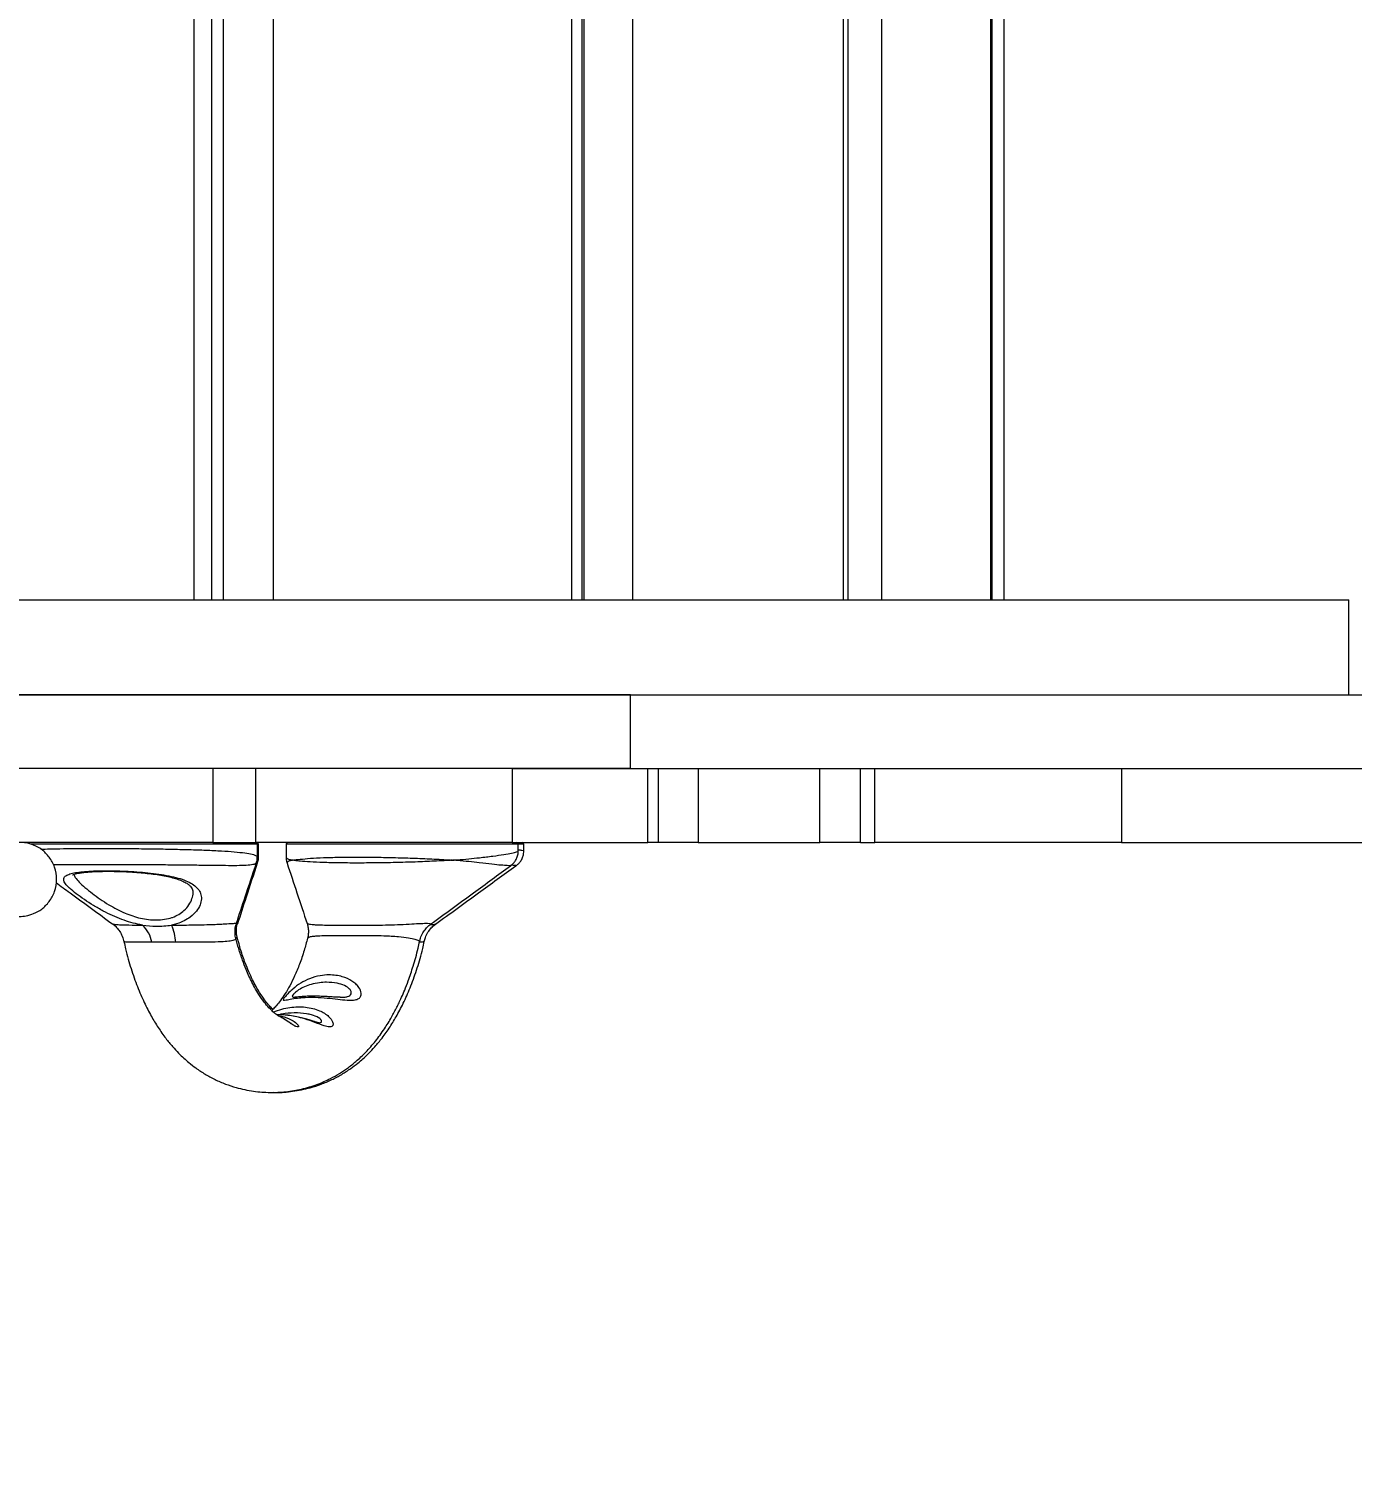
# Model space of a CAD drawing. Header units: millimetres. Extents: x -6304 to 6571, y -6082 to 4447.
# Drawn here: x 1156.1 to 1532.2, y -973.3 to -565.7 of the extents above; entities that cross this region are included whole.
import ezdxf

# ---------------------------------------------------------------- set-up
doc = ezdxf.new("R2010")
doc.units = ezdxf.units.MM
doc.layers.add('DIKOM_ОБЪЕКТ', color=7, linetype='Continuous')
doc.layers.add('DIKOM_РАЗМЕР_ОБЪЕКТА', color=7, linetype='Continuous')
doc.styles.add('style1', font='arial.ttf', dxfattribs={"width": 0.8})
doc.dimstyles.new('1-50', dxfattribs={"dimtxt": 300, "dimasz": 200, "dimexe": 100, "dimexo": 0, "dimgap": 100, "dimtad": 1, "dimtxsty": 'style1', "dimcen": 200, "dimclrd": 7, "dimclre": 7, "dimclrt": 7, "dimadec": 1, "dimazin": 2, "dimtfac": 1, "dimtmove": 0, "dimatfit": 2, "dimfxl": 0, "dimlwd": 25, "dimlwe": 18, "dimarcsym": 0})

# ---------------------------------------------------------------- blocks, each defined once
blk = doc.blocks.new('*D13')
at = {"layer": 'Defpoints', "color": 0, "transparency": 16777216}
for p in [(-3548.9, 424.04), (5070.79, -640.9), (5070.79, -4541.09)]:
    blk.add_point(p, dxfattribs=at)
at = {"layer": 'DIKOM_РАЗМЕР_ОБЪЕКТА', "color": 7, "lineweight": 18, "transparency": 16777216}
for p, q in [((-3548.9, 424.04), (-3548.9, -4641.09)), ((5070.79, -640.9), (5070.79, -4641.09))]:
    blk.add_line(p, q, dxfattribs=at)
at = {"layer": 'DIKOM_РАЗМЕР_ОБЪЕКТА', "color": 7, "lineweight": 25, "transparency": 16777216}
blk.add_line((-3148.9, -4541.09), (4670.79, -4541.09), dxfattribs=at)
at = {"layer": 'DIKOM_РАЗМЕР_ОБЪЕКТА', "color": 7, "transparency": 16777216}
for points in [[(-3148.9, -4474.42), (-3148.9, -4607.76), (-3548.9, -4541.09)], [(4670.79, -4474.42), (4670.79, -4607.76), (5070.79, -4541.09)]]:
    blk.add_solid(points, dxfattribs=at)
at = {"layer": 'DIKOM_РАЗМЕР_ОБЪЕКТА', "color": 7, "transparency": 16777216, "insert": (1449.19, -4307.92), "char_height": 300, "attachment_point": 5, "style": 'style1'}
blk.add_mtext('8650', dxfattribs=at)

msp = doc.modelspace()

# ---------------------------------------------------------------- linework, layer by layer
at = {"layer": 'DIKOM_ОБЪЕКТ', "color": 7, "linetype": 'Continuous', "lineweight": 15}
for p, q in [((1203.073, -727.962), (1203.073, 1718.038)), ((1208.073, -727.962), (1208.073, 1718.038)), ((1211.391, -727.962), (1211.391, 1718.038)), ((1225.533, 1718.038), (1225.533, -727.962)), ((1310.386, -727.962), (1310.386, 1718.038)), ((1313.315, -727.962), (1313.315, 1718.038)), ((1313.959, -727.962), (1313.959, 1718.038)), ((1327.619, 1718.038), (1327.619, -727.962)), ((1387.62, -727.962), (1387.62, 1718.038)), ((1388.959, -727.962), (1388.959, 1718.038)), ((1398.453, 1718.038), (1398.453, -727.962)), ((1429.511, -727.962), (1429.511, 1718.038)), ((1429.852, -727.962), (1429.852, 1718.038)), ((1433.207, 1718.038), (1433.207, -727.962)), ((206.813, -727.962), (1531.221, -727.962)), ((1531.221, -754.962), (1531.221, -727.962)), ((1531.221, -727.962), (1531.263, -727.962)), ((1531.263, -754.962), (1531.263, -727.962)), ((410.93, -754.962), (1327.104, -754.962)), ((1327.104, -754.962), (879.17, -754.962)), ((1327.104, -775.962), (1327.104, -754.962)), ((1327.104, -754.962), (2068.478, -754.962)), ((1327.104, -775.962), (879.17, -775.962)), ((1208.35, -775.962), (1208.35, -796.962)), ((1220.599, -796.962), (1220.599, -775.962)), ((1293.47, -775.962), (1293.47, -796.962)), ((1293.47, -775.962), (1327.104, -775.962)), ((1327.104, -775.962), (2068.478, -775.962)), ((1332.009, -796.962), (1332.009, -775.962)), ((1335.047, -796.962), (1335.047, -775.962)), ((1346.367, -775.962), (1346.367, -796.962)), ((1380.94, -796.962), (1380.94, -775.962)), ((1392.449, -796.962), (1392.449, -775.962)), ((1396.502, -796.962), (1396.502, -775.962)), ((1466.666, -775.962), (1466.666, -796.962)), ((1466.666, -775.962), (2068.478, -775.962)), ((1208.35, -796.962), (1083.531, -796.962)), ((1221.046, -797.462), (1156.556, -797.462)), ((1208.35, -796.962), (1220.599, -796.962)), ((1293.47, -796.962), (1220.599, -796.962)), ((1221.046, -801.106), (1221.046, -797.462)), ((1221.343, -797.462), (1221.046, -797.462)), ((1221.343, -801.125), (1221.343, -797.462)), ((1229.198, -797.462), (1229.198, -801.103)), ((1295.198, -797.462), (1229.198, -797.462)), ((1293.47, -796.962), (1332.009, -796.962)), ((1295.198, -799.365), (1295.198, -797.462)), ((1296.766, -797.462), (1295.198, -797.462)), ((1296.766, -799.357), (1296.766, -797.462)), ((1335.047, -796.962), (1332.009, -796.962)), ((1346.367, -796.962), (1335.047, -796.962)), ((1346.367, -796.962), (1380.94, -796.962)), ((1392.449, -796.962), (1380.94, -796.962)), ((1392.449, -796.962), (1396.502, -796.962)), ((1466.666, -796.962), (1396.502, -796.962)), ((1466.666, -796.962), (2068.478, -796.962)), ((1276.43, -801.962), (1276.589, -801.962)), ((1215.411, -819.986), (1215.431, -819.974)), ((1235.309, -819.971), (1235.321, -819.982)), ((1271.666, -820.098), (1271.694, -820.088)), ((1214.832, -824.151), (1214.878, -824.188)), ((1215.376, -824.113), (1215.01, -823.928)), ((1268.403, -825.073), (1268.394, -825.086))]:
    msp.add_line(p, q, dxfattribs=at)
for centre, radius, start, end in [((1220.546, -797.462), 0.5, 0, 90), ((1220.843, -797.462), 0.5, 0, 90), ((1229.698, -797.462), 0.5, 90, 180), ((1294.698, -797.462), 0.5, 0, 90), ((1296.266, -797.462), 0.5, 0, 90), ((1182.227, -826.936), 8.987, 10.57433, 46.40205), ((1182.999, -826.449), 14.919, 4.46052, 23.79841)]:
    msp.add_arc(centre, radius, start, end, dxfattribs=at)
for points, knots in [([(1153.391, -817.961), (1154.031, -817.926), (1155.423, -817.851), (1157.611, -817.181), (1159.915, -815.88), (1162.048, -813.756), (1163.602, -810.84), (1164.177, -807.414), (1163.602, -803.988), (1162.049, -801.073), (1159.914, -798.943), (1157.606, -797.657), (1155.757, -797.051), (1154.715, -796.981), (1154.425, -796.962)], [0, 0, 0, 0, 0.0598184, 0.130155, 0.2119509, 0.3052563, 0.4080044, 0.5162047, 0.6244014, 0.7271492, 0.8204573, 0.9023972, 0.9728376, 1, 1, 1, 1]), ([(1159.497, -798.838), (1160.312, -798.808), (1162.109, -798.743), (1165.774, -798.68), (1170.214, -798.638), (1174.959, -798.625), (1180.025, -798.635), (1185.304, -798.669), (1190.863, -798.732), (1196.393, -798.825), (1201.638, -798.949), (1206.545, -799.113), (1210.891, -799.319), (1214.624, -799.58), (1217.579, -799.899), (1219.684, -800.286), (1220.886, -800.7), (1220.945, -800.982), (1220.97, -801.105)], [0, 0, 0, 0, 0.0541342, 0.1193769, 0.1827815, 0.2480275, 0.3043855, 0.3678079, 0.4330693, 0.4965089, 0.5617892, 0.6252875, 0.6906323, 0.7543776, 0.8199893, 0.8838432, 0.949561, 1, 1, 1, 1]), ([(1220.715, -802.77), (1220.64, -802.889), (1220.546, -803.035), (1219.803, -803.259), (1218.591, -803.434), (1216.112, -803.533), (1212.945, -803.539), (1209.237, -803.499), (1205.029, -803.446), (1200.461, -803.388), (1195.601, -803.337), (1190.59, -803.295), (1185.535, -803.265), (1180.773, -803.247), (1176.204, -803.242), (1171.914, -803.249), (1167.892, -803.269), (1164.896, -803.296), (1163.509, -803.318), (1163.054, -803.325)], [0, 0, 0, 0, 0.0562648, 0.0692854, 0.1379624, 0.2066851, 0.2728804, 0.3390698, 0.4036997, 0.4683165, 0.5321742, 0.5960263, 0.6594953, 0.7229602, 0.7784647, 0.8418355, 0.9052104, 0.9688367, 1, 1, 1, 1]), ([(1215.049, -820.017), (1215.891, -817.477), (1217.81, -811.683), (1219.706, -805.986), (1220.771, -802.788)], [0, 0, 0, 0, 0.4385091, 1, 1, 1, 1]), ([(1215.498, -819.992), (1216.316, -817.46), (1218.189, -811.668), (1220.039, -805.975), (1221.08, -802.77)], [0, 0, 0, 0, 0.4371784, 1, 1, 1, 1]), ([(1220.751, -802.781), (1220.857, -802.458), (1221.036, -801.917), (1221.011, -801.339), (1221.001, -801.106)], [0, 0, 0, 0, 0.5949451, 1, 1, 1, 1]), ([(1221.031, -802.75), (1221.054, -802.735), (1221.218, -802.631), (1221.018, -802.507), (1220.846, -802.401)], [0, 0, 0, 0, 0.1412606, 1, 1, 1, 1]), ([(1220.999, -801.487), (1221.139, -801.415), (1221.365, -801.298), (1221.279, -801.173), (1221.246, -801.125)], [0, 0, 0, 0, 0.61696799, 1, 1, 1, 1]), ([(1221.067, -802.77), (1221.083, -802.734), (1221.258, -802.336), (1221.361, -801.754), (1221.32, -801.236), (1221.311, -801.124)], [0, 0, 0, 0, 0.0733074, 0.7977715, 1, 1, 1, 1]), ([(1229.243, -801.104), (1229.233, -801.348), (1229.21, -801.929), (1229.393, -802.474), (1229.499, -802.789)], [0, 0, 0, 0, 0.4207581, 1, 1, 1, 1]), ([(1229.261, -801.103), (1229.278, -801.225), (1229.295, -801.352), (1229.688, -801.588), (1230.051, -801.73), (1230.623, -801.871), (1230.834, -801.924), (1230.975, -801.946), (1231.02, -801.961), (1231.033, -801.961), (1231.038, -801.961)], [0, 0, 0, 0, 0.3889997, 0.4047838, 0.8008587, 0.8773255, 0.9628167, 0.988942, 0.9958348, 1, 1, 1, 1]), ([(1229.477, -802.799), (1230.423, -805.637), (1232.378, -811.501), (1234.235, -817.111), (1235.193, -820.006)], [0, 0, 0, 0, 0.4839499, 1, 1, 1, 1]), ([(1231.038, -801.961), (1231.033, -801.963), (1230.99, -801.979), (1230.912, -801.986), (1230.774, -802.022), (1230.598, -802.063), (1230.315, -802.143), (1229.91, -802.283), (1229.684, -802.409), (1229.478, -802.586), (1229.53, -802.677), (1229.581, -802.767)], [0, 0, 0, 0, 0.0047903, 0.0384283, 0.0730189, 0.1364189, 0.2160228, 0.3837371, 0.663619, 0.6695726, 1, 1, 1, 1]), ([(1231.038, -801.961), (1231.044, -801.959), (1231.629, -801.769), (1233.096, -801.786), (1236.037, -801.368), (1239.736, -801.244), (1244.239, -801.118), (1249.319, -801.082), (1254.805, -801.122), (1260.324, -801.228), (1265.895, -801.4), (1270.494, -801.595), (1273.588, -801.775), (1275.099, -801.867), (1275.814, -801.914), (1276.169, -801.936), (1276.342, -801.948), (1276.411, -801.949), (1276.43, -801.95)], [0, 0, 0, 0, 0.000934, 0.096981, 0.1930509, 0.2919818, 0.390909, 0.5008056, 0.6008765, 0.7009466, 0.8010427, 0.9011396, 0.953477, 0.9777037, 0.9895828, 0.9958857, 0.9988803, 1, 1, 1, 1]), ([(1276.43, -801.962), (1276.411, -801.964), (1276.342, -801.971), (1276.167, -801.982), (1275.81, -802.006), (1275.092, -802.052), (1273.576, -802.143), (1270.502, -802.303), (1265.902, -802.503), (1260.336, -802.658), (1254.754, -802.752), (1249.227, -802.791), (1244.131, -802.754), (1239.636, -802.655), (1235.999, -802.502), (1233.565, -802.29), (1232.015, -802.141), (1231.345, -801.975), (1231.044, -801.962), (1231.038, -801.961)], [0, 0, 0, 0, 0.0011282, 0.0041364, 0.0104464, 0.0223419, 0.0465838, 0.0989016, 0.197528, 0.2989527, 0.3975314, 0.4991754, 0.6090898, 0.7065415, 0.806893, 0.9018057, 0.9503201, 0.9991217, 1, 1, 1, 1]), ([(1276.587, -801.962), (1276.602, -801.96), (1277.023, -801.91), (1278.58, -801.827), (1281.163, -801.577), (1284.62, -801.23), (1288.078, -800.798), (1291.164, -800.351), (1293.489, -799.954), (1294.796, -799.631), (1295.349, -799.44), (1295.191, -799.367), (1295.188, -799.365)], [0, 0, 0, 0, 0.0014026, 0.0380606, 0.1420156, 0.2474068, 0.3957387, 0.5483238, 0.6963784, 0.848709, 0.9967389, 1, 1, 1, 1]), ([(1292.958, -803.517), (1292.965, -803.523), (1292.985, -803.541), (1292.122, -803.524), (1290.422, -803.416), (1287.793, -803.148), (1284.624, -802.763), (1281.217, -802.366), (1278.622, -802.154), (1277.03, -801.983), (1276.604, -801.974), (1276.589, -801.973)], [0, 0, 0, 0, 0.0806831, 0.2361735, 0.3956724, 0.5572396, 0.7246065, 0.840019, 0.9577757, 0.998465, 1, 1, 1, 1]), ([(1292.987, -803.56), (1293.044, -803.523), (1293.31, -803.353), (1293.849, -802.855), (1294.486, -802.036), (1294.959, -801.006), (1295.199, -800.082), (1295.17, -799.526), (1295.161, -799.365)], [0, 0, 0, 0, 0.0552507, 0.255742, 0.4652421, 0.6842304, 0.9090214, 1, 1, 1, 1]), ([(1294.543, -803.566), (1294.557, -803.557), (1294.771, -803.425), (1295.264, -802.998), (1295.916, -802.237), (1296.437, -801.251), (1296.739, -800.26), (1296.734, -799.611), (1296.733, -799.357)], [0, 0, 0, 0, 0.0142412, 0.2117945, 0.4170409, 0.6331635, 0.8562471, 1, 1, 1, 1]), ([(1295.198, -799.011), (1295.549, -799.046), (1296.444, -799.134), (1296.886, -799.25), (1296.736, -799.348), (1296.722, -799.357)], [0, 0, 0, 0, 0.3692948, 0.9410984, 1, 1, 1, 1]), ([(1188.424, -820.428), (1188.166, -820.382), (1187.054, -820.181), (1185.066, -819.689), (1182.44, -818.82), (1179.804, -817.722), (1177.079, -816.369), (1174.387, -814.823), (1171.782, -813.137), (1169.466, -811.469), (1168.195, -810.417), (1167.177, -809.471), (1166.382, -808.614), (1165.894, -807.617), (1166.046, -806.825), (1166.763, -806.226), (1168.025, -805.762), (1169.745, -805.421), (1171.915, -805.178), (1174.43, -805.03), (1177.271, -804.964), (1180.308, -804.981), (1183.515, -805.08), (1186.746, -805.262), (1189.971, -805.538), (1193.044, -805.912), (1195.937, -806.402), (1198.521, -807.014), (1200.77, -807.773), (1202.594, -808.686), (1203.972, -809.777), (1204.633, -810.726), (1205.067, -811.79), (1205.234, -812.977), (1204.845, -814.696), (1203.809, -816.477), (1202.238, -818.029), (1200.298, -819.241), (1198.46, -820.002), (1197.143, -820.312), (1196.649, -820.429)], [0, 0, 0, 0, 0.0067498, 0.029117, 0.0519635, 0.077006, 0.1025351, 0.1324594, 0.1631179, 0.1957311, 0.2294936, 0.231278, 0.2625543, 0.2949932, 0.3236056, 0.3531175, 0.3807034, 0.4090913, 0.4363584, 0.4643931, 0.4915408, 0.5194468, 0.5465357, 0.5743762, 0.6014161, 0.6292046, 0.6562119, 0.6839735, 0.7110469, 0.7388824, 0.7664497, 0.7947834, 0.8023528, 0.8329566, 0.8644441, 0.8976065, 0.9317912, 0.9576117, 0.9840754, 1, 1, 1, 1]), ([(1168.528, -806.161), (1168.522, -806.165), (1168.504, -806.179), (1168.767, -806.032), (1169.326, -805.849), (1170.181, -805.651), (1171.348, -805.47), (1172.814, -805.319), (1174.536, -805.207), (1176.486, -805.141), (1178.613, -805.121), (1180.868, -805.148), (1183.214, -805.224), (1185.598, -805.35), (1187.978, -805.529), (1190.308, -805.764), (1192.538, -806.056), (1194.622, -806.41), (1196.521, -806.822), (1198.195, -807.293), (1199.615, -807.819), (1200.762, -808.383), (1201.608, -808.959), (1202.205, -809.543), (1202.564, -810.116), (1202.744, -810.601), (1202.729, -810.987), (1202.723, -811.129)], [0, 0, 0, 0, 0.0152442, 0.0475581, 0.079901, 0.1161154, 0.1551525, 0.1958462, 0.2380572, 0.2811691, 0.3244897, 0.3683915, 0.4121514, 0.4561065, 0.5000143, 0.5436973, 0.5874215, 0.6303807, 0.6731473, 0.715356, 0.7566384, 0.7980687, 0.8383471, 0.8790902, 0.9231541, 0.9717987, 1, 1, 1, 1]), ([(1168.871, -806.01), (1168.977, -806.297), (1169.211, -806.93), (1169.977, -807.753), (1170.396, -808.203)], [0, 0, 0, 0, 0.4526907, 1, 1, 1, 1]), ([(1270.296, -820.121), (1274.356, -817.158), (1281.977, -811.597), (1289.493, -806.109), (1293.004, -803.545)], [0, 0, 0, 0, 0.5328168, 1, 1, 1, 1]), ([(1271.683, -820.123), (1275.773, -817.159), (1283.445, -811.601), (1291.013, -806.115), (1294.545, -803.554)], [0, 0, 0, 0, 0.5331618, 1, 1, 1, 1]), ([(1294.512, -803.516), (1294.534, -803.51), (1294.592, -803.494), (1294.071, -803.456), (1293.283, -803.429), (1293.051, -803.421)], [0, 0, 0, 0, 0.2913051, 0.7906096, 1, 1, 1, 1]), ([(1163.826, -808.348), (1165.157, -809.318), (1170.592, -813.279), (1175.893, -817.158), (1179.896, -820.087)], [0, 0, 0, 0, 0.2449066, 1, 1, 1, 1]), ([(1170.396, -808.203), (1170.917, -808.703), (1171.957, -809.702), (1174.027, -811.36), (1176.317, -813.035), (1178.653, -814.556), (1181.032, -815.901), (1183.307, -816.983), (1185.597, -817.849), (1187.86, -818.487), (1190.146, -818.88), (1192.469, -819.017), (1194.724, -818.826), (1196.167, -818.472), (1197.513, -818.001), (1198.765, -817.411), (1200.391, -816.215), (1201.707, -814.678), (1202.495, -812.937), (1202.823, -811.725), (1202.741, -811.164), (1202.735, -811.126)], [0, 0, 0, 0, 0.0714883, 0.143025, 0.2081174, 0.2732046, 0.326549, 0.3798546, 0.4266546, 0.4734166, 0.5205797, 0.5677259, 0.6201367, 0.6725862, 0.6760687, 0.7303842, 0.7847627, 0.856419, 0.9281385, 0.9951492, 1, 1, 1, 1]), ([(1179.887, -820.071), (1179.883, -820.073), (1179.876, -820.077), (1179.893, -820.081), (1179.9, -820.082)], [0, 0, 0, 0, 0.5619128, 1, 1, 1, 1]), ([(1179.9, -820.053), (1179.917, -820.064), (1180.206, -820.253), (1180.864, -820.852), (1181.748, -821.882), (1182.519, -823.241), (1182.977, -824.342), (1183.066, -824.987), (1183.076, -825.062)], [0, 0, 0, 0, 0.01318336, 0.22395874, 0.45346279, 0.69401694, 0.96440986, 1, 1, 1, 1]), ([(1179.9, -820.082), (1179.966, -820.107), (1180.057, -820.142), (1180.528, -820.211), (1181.398, -820.284), (1182.909, -820.345), (1185.146, -820.399), (1187.065, -820.416), (1188.424, -820.428)], [0, 0, 0, 0, 0.1158479, 0.161287, 0.3497081, 0.5458679, 0.6783648, 1, 1, 1, 1]), ([(1188.424, -820.428), (1189.712, -820.572), (1192.582, -820.893), (1195.204, -820.594), (1196.649, -820.429)], [0, 0, 0, 0, 0.4488467, 1, 1, 1, 1]), ([(1196.649, -820.429), (1197.579, -820.422), (1199.454, -820.41), (1202.338, -820.375), (1205.252, -820.321), (1207.849, -820.246), (1210.059, -820.158), (1212.19, -820.044), (1214.032, -819.92), (1215.037, -819.88), (1214.97, -819.951), (1214.943, -819.979)], [0, 0, 0, 0, 0.11288607, 0.22757684, 0.34336454, 0.46247976, 0.54911186, 0.63850034, 0.77935915, 0.91217514, 1, 1, 1, 1]), ([(1214.945, -824.16), (1214.917, -824.075), (1214.723, -823.499), (1214.667, -822.326), (1214.746, -821.036), (1214.988, -820.291), (1215.075, -820.023)], [0, 0, 0, 0, 0.0656476, 0.4407043, 0.798422, 1, 1, 1, 1]), ([(1215.05, -820.108), (1215.127, -820.097), (1215.435, -820.052), (1215.421, -820.014), (1215.411, -819.986)], [0, 0, 0, 0, 0.25286908, 1, 1, 1, 1]), ([(1215.365, -824.11), (1215.255, -823.648), (1215.031, -822.695), (1215.166, -821.269), (1215.145, -820.376), (1215.406, -819.985), (1215.406, -819.985)], [0, 0, 0, 0, 0.3255487, 0.6713059, 0.9998999, 1, 1, 1, 1]), ([(1235.201, -820.007), (1235.306, -820.39), (1235.529, -821.205), (1235.567, -822.58), (1235.479, -823.558), (1235.325, -824.059), (1235.292, -824.167)], [0, 0, 0, 0, 0.2919141, 0.619951, 0.9178757, 1, 1, 1, 1]), ([(1235.321, -819.982), (1235.32, -820.003), (1235.317, -820.069), (1236.325, -820.225), (1237.814, -820.325), (1239.625, -820.388), (1242.039, -820.419), (1244.861, -820.426), (1248.07, -820.43), (1251.362, -820.437), (1254.92, -820.422), (1258.328, -820.369), (1261.76, -820.252), (1264.911, -820.078), (1267.596, -819.918), (1269.608, -819.884), (1270.278, -819.971), (1270.409, -820.039), (1270.354, -820.059), (1270.325, -820.07)], [0, 0, 0, 0, 0.0380574, 0.1184623, 0.1708909, 0.2245107, 0.293863, 0.3655587, 0.4212094, 0.4993498, 0.5632628, 0.6290583, 0.6983875, 0.7706334, 0.8356672, 0.9029708, 0.9717374, 0.9849356, 1, 1, 1, 1]), ([(1267.189, -825.092), (1267.255, -824.771), (1267.43, -823.915), (1268.034, -822.656), (1268.869, -821.436), (1269.685, -820.579), (1270.167, -820.225), (1270.345, -820.095)], [0, 0, 0, 0, 0.154238, 0.4101569, 0.6491822, 0.870892, 1, 1, 1, 1]), ([(1268.478, -825.11), (1268.574, -824.705), (1268.794, -823.767), (1269.489, -822.434), (1270.405, -821.229), (1271.189, -820.463), (1271.626, -820.179), (1271.715, -820.122)], [0, 0, 0, 0, 0.19882496, 0.46002043, 0.70707977, 0.94051184, 1, 1, 1, 1]), ([(1270.109, -820.277), (1270.363, -820.263), (1270.974, -820.231), (1271.502, -820.168), (1271.62, -820.117), (1271.666, -820.098)], [0, 0, 0, 0, 0.3003912, 0.7244632, 1, 1, 1, 1]), ([(1191.061, -825.287), (1189.931, -825.285), (1188.125, -825.281), (1186.089, -825.273), (1184.84, -825.261), (1183.937, -825.241), (1183.397, -825.194), (1183.04, -825.152), (1183.153, -825.073), (1183.182, -825.052)], [0, 0, 0, 0, 0.2704985, 0.4322563, 0.5938632, 0.7062873, 0.8312332, 0.9560682, 1, 1, 1, 1]), ([(1183.136, -825.071), (1183.281, -825.779), (1183.838, -828.503), (1185.115, -832.816), (1186.891, -837.902), (1188.828, -842.369), (1190.808, -846.211), (1192.854, -849.592), (1194.865, -852.44), (1196.822, -854.839), (1198.54, -856.693), (1200.084, -858.186), (1201.722, -859.618), (1203.713, -861.167), (1206.156, -862.789), (1208.95, -864.313), (1211.912, -865.595), (1215.526, -866.791), (1219.785, -867.69), (1224.576, -868.053), (1229.191, -867.832), (1233.695, -867.064), (1237.971, -865.776), (1241.527, -864.21), (1244.361, -862.612), (1246.775, -860.994), (1249.27, -859.026), (1251.968, -856.484), (1254.675, -853.389), (1257.084, -850.077), (1259.086, -846.824), (1260.432, -844.303), (1261.357, -842.412), (1262.098, -840.802), (1262.975, -838.742), (1264.101, -835.838), (1265.395, -831.93), (1266.479, -828.184), (1266.981, -825.722), (1267.112, -825.077)], [0, 0, 0, 0, 0.0130343, 0.0501386, 0.0867687, 0.122167, 0.1554895, 0.185958, 0.2177481, 0.2437446, 0.2658508, 0.2841813, 0.3003514, 0.3213372, 0.3475725, 0.3742003, 0.3999214, 0.4245086, 0.4624808, 0.4969669, 0.5296854, 0.5631093, 0.5979989, 0.631626, 0.6553613, 0.6782715, 0.7050247, 0.7380394, 0.7737542, 0.8097489, 0.8408347, 0.8652158, 0.8754907, 0.888467, 0.9049068, 0.9244299, 0.9544868, 0.9880788, 1, 1, 1, 1]), ([(1197.872, -825.288), (1196.692, -825.265), (1194.294, -825.218), (1192.149, -825.264), (1191.061, -825.287)], [0, 0, 0, 0, 0.49245086, 1, 1, 1, 1]), ([(1214.878, -824.188), (1214.9, -824.203), (1215.09, -824.337), (1214.488, -824.693), (1213, -825.032), (1210.564, -825.209), (1207.76, -825.255), (1204.97, -825.273), (1201.78, -825.282), (1199.425, -825.286), (1197.872, -825.288)], [0, 0, 0, 0, 0.0181546, 0.1580772, 0.2831215, 0.4166751, 0.5796377, 0.6864116, 0.7932994, 1, 1, 1, 1]), ([(1227.009, -846.189), (1226.933, -846.146), (1226.774, -846.055), (1226.258, -845.702), (1225.437, -845.033), (1224.347, -843.965), (1222.985, -842.359), (1221.562, -840.339), (1220.321, -838.259), (1219.379, -836.46), (1218.568, -834.756), (1217.741, -832.856), (1216.755, -830.277), (1215.772, -827.342), (1215.2, -825.119), (1214.941, -824.113)], [0, 0, 0, 0, 0.0611694, 0.1278973, 0.2086663, 0.3074226, 0.4115057, 0.5145443, 0.6010047, 0.6686535, 0.7105591, 0.7689402, 0.8426579, 0.9288803, 1, 1, 1, 1]), ([(1225.465, -844.369), (1225.368, -844.276), (1224.993, -843.916), (1224.194, -843.031), (1223.039, -841.588), (1221.483, -839.316), (1219.596, -835.965), (1217.783, -831.792), (1216.361, -827.738), (1215.694, -825.203), (1215.405, -824.102)], [0, 0, 0, 0, 0.0322765, 0.124413, 0.2330879, 0.3623441, 0.5476844, 0.7510029, 0.8918158, 1, 1, 1, 1]), ([(1235.305, -824.114), (1234.997, -825.299), (1234.307, -827.947), (1233.062, -831.511), (1231.68, -834.844), (1230.302, -837.611), (1228.937, -839.951), (1227.662, -841.811), (1226.565, -843.191), (1225.733, -844.118), (1225.302, -844.534), (1225.131, -844.699)], [0, 0, 0, 0, 0.113332, 0.2532292, 0.3886792, 0.516549, 0.6338654, 0.7568509, 0.8576534, 0.9432985, 1, 1, 1, 1]), ([(1225.5, -867.919), (1225.762, -867.935), (1227.608, -868.048), (1231.223, -867.683), (1235.552, -866.84), (1239.234, -865.638), (1242.23, -864.363), (1245.025, -862.862), (1247.456, -861.28), (1249.454, -859.761), (1251.139, -858.32), (1252.751, -856.793), (1254.565, -854.867), (1256.627, -852.369), (1258.722, -849.419), (1260.816, -845.973), (1262.815, -842.106), (1264.754, -837.653), (1266.519, -832.622), (1267.78, -828.401), (1268.328, -825.756), (1268.467, -825.088)], [0, 0, 0, 0, 0.0113781, 0.0803856, 0.1568751, 0.2064804, 0.2579346, 0.3099209, 0.3607085, 0.4020942, 0.4344321, 0.4715505, 0.5172925, 0.5713898, 0.635977, 0.6968479, 0.7627089, 0.8321172, 0.9035457, 0.9756326, 1, 1, 1, 1]), ([(1235.354, -824.134), (1235.335, -824.139), (1235.301, -824.15), (1235.325, -824.166), (1235.335, -824.174)], [0, 0, 0, 0, 0.5433109, 1, 1, 1, 1]), ([(1267.125, -825.08), (1267.135, -825.072), (1267.191, -825.032), (1266.926, -824.867), (1266, -824.524), (1263.96, -824.071), (1260.919, -823.707), (1257.465, -823.527), (1254.062, -823.449), (1250.736, -823.415), (1247.457, -823.418), (1244.186, -823.422), (1241.309, -823.443), (1238.923, -823.501), (1237.191, -823.61), (1235.838, -823.773), (1235.529, -824.003), (1235.354, -824.134)], [0, 0, 0, 0, 0.0090362, 0.0496851, 0.1146037, 0.1785225, 0.2538094, 0.3512386, 0.4148018, 0.4799103, 0.5716414, 0.6371943, 0.7177802, 0.8014201, 0.8600663, 0.9202413, 1, 1, 1, 1]), ([(1268.394, -825.086), (1268.394, -825.12), (1268.392, -825.234), (1267.644, -825.246), (1267.118, -825.255)], [0, 0, 0, 0, 0.2968337, 1, 1, 1, 1]), ([(1233.04, -841.071), (1232.288, -841.162), (1230.767, -841.348), (1229.132, -841.709), (1228.367, -841.823), (1228.37, -841.572), (1228.614, -841.167), (1228.965, -840.727), (1229.686, -839.928), (1230.341, -839.265), (1231.63, -838.117), (1233.344, -836.834), (1235.987, -835.503), (1238.716, -834.739), (1241.868, -834.462), (1245.024, -834.876), (1247.556, -835.98), (1249.058, -837.124), (1250.085, -838.274), (1250.657, -839.607), (1250.499, -840.544), (1250.086, -841.148), (1249.577, -841.476), (1248.412, -841.782), (1246.587, -841.778), (1243.832, -841.458), (1240.73, -841.098), (1237.237, -840.866), (1234.628, -840.925), (1233.259, -841.051), (1233.04, -841.071)], [0, 0, 0, 0, 0.0461718, 0.0934755, 0.137034, 0.1651579, 0.1741136, 0.2042671, 0.211651, 0.2433476, 0.2534949, 0.2978616, 0.3435707, 0.3952034, 0.4377953, 0.5047743, 0.5598651, 0.5858094, 0.6125179, 0.6529829, 0.6816152, 0.689718, 0.7164794, 0.7291498, 0.7724667, 0.8169963, 0.8643209, 0.9201567, 0.9872123, 1, 1, 1, 1]), ([(1244.531, -840.919), (1244.734, -840.923), (1245.369, -840.935), (1246.083, -840.859), (1246.837, -840.685), (1247.265, -840.485), (1247.648, -840.115), (1247.765, -839.794), (1247.728, -839.282), (1247.552, -838.922), (1246.97, -838.249), (1245.805, -837.502), (1243.513, -836.823), (1241.06, -836.606), (1238.581, -836.754), (1236.467, -837.157), (1234.452, -837.866), (1232.918, -838.706), (1232.039, -839.374), (1231.484, -839.873), (1231.196, -840.192), (1230.978, -840.527), (1230.945, -840.7), (1231.1, -840.89), (1231.339, -840.948), (1231.767, -840.931), (1231.808, -840.929)], [0, 0, 0, 0, 0.0201702, 0.0628718, 0.078008, 0.1154612, 0.129522, 0.1690307, 0.1775529, 0.2229545, 0.2312915, 0.3057385, 0.3911449, 0.5006503, 0.5706041, 0.6529172, 0.7212575, 0.7825272, 0.8220191, 0.8375849, 0.8743344, 0.8867754, 0.9240979, 0.9352054, 0.9939279, 1, 1, 1, 1]), ([(1225.585, -845.132), (1226.4, -844.822), (1227.947, -844.232), (1230.285, -843.784), (1232.522, -843.592), (1234.729, -843.685), (1236.818, -844.052), (1238.64, -844.659), (1240.159, -845.443), (1241.578, -846.518), (1242.496, -847.782), (1242.598, -848.645), (1242.402, -849.131), (1242.068, -849.35), (1241.271, -849.392), (1240.402, -849.176), (1238.816, -848.627), (1236.735, -847.8), (1233.424, -846.72), (1229.938, -845.951), (1227.598, -845.93), (1226.554, -845.921)], [0, 0, 0, 0, 0.0599627, 0.1138782, 0.1688961, 0.2234498, 0.2790493, 0.332681, 0.3779884, 0.4244842, 0.4964922, 0.5427173, 0.5550601, 0.5961227, 0.6154553, 0.6666629, 0.6845002, 0.7569842, 0.8272158, 0.9229326, 1, 1, 1, 1]), ([(1244.531, -840.929), (1244.421, -840.931), (1244.047, -840.936), (1243.178, -840.894), (1241.931, -840.815), (1240.404, -840.713), (1239.076, -840.649), (1237.927, -840.617), (1236.717, -840.606), (1235.274, -840.637), (1233.817, -840.73), (1232.774, -840.828), (1232.096, -840.901), (1231.751, -840.934), (1231.731, -840.935), (1231.724, -840.935)], [0, 0, 0, 0, 0.0272882, 0.0933936, 0.1767106, 0.2772385, 0.392937, 0.4411533, 0.5110059, 0.6432978, 0.7530713, 0.8502244, 0.9188569, 0.9712594, 1, 1, 1, 1]), ([(1238.597, -848.187), (1238.581, -848.185), (1238.545, -848.182), (1238.167, -848.102), (1237.502, -847.91), (1236.571, -847.62), (1235.379, -847.248), (1233.904, -846.826), (1232.181, -846.414), (1230.233, -846.073), (1228.31, -845.866), (1227.073, -845.875), (1226.529, -845.879)], [0, 0, 0, 0, 0.0475787, 0.1067871, 0.1757568, 0.2519749, 0.3470526, 0.4553076, 0.5820151, 0.7227802, 0.8780834, 1, 1, 1, 1]), ([(1238.487, -848.181), (1238.541, -848.182), (1238.855, -848.188), (1239.105, -848.1), (1239.327, -847.882), (1239.34, -847.674), (1239.147, -847.27), (1238.83, -846.973), (1237.938, -846.417), (1236.752, -845.961), (1234.415, -845.471), (1231.585, -845.305), (1228.853, -845.485), (1227.299, -845.857), (1226.943, -845.942)], [0, 0, 0, 0, 0.0143989, 0.0832747, 0.1023515, 0.1723562, 0.1863985, 0.2830133, 0.2926128, 0.4422748, 0.5372952, 0.7407336, 0.9406833, 1, 1, 1, 1]), ([(1226.97, -846.166), (1227.001, -846.168), (1228.204, -846.252), (1229.821, -846.904), (1231.761, -847.894), (1232.674, -848.808), (1232.767, -849.251), (1232.571, -849.407), (1232.228, -849.338), (1231.498, -848.973), (1230.777, -848.513), (1229.313, -847.556), (1228.125, -846.725), (1227.083, -846.243), (1227.001, -846.205)], [0, 0, 0, 0, 0.00480862, 0.18875206, 0.30828721, 0.45725319, 0.54872756, 0.57744518, 0.67432503, 0.69937255, 0.79469944, 0.83895644, 0.98733623, 1, 1, 1, 1]), ([(1230.745, -848.385), (1230.724, -848.376), (1230.679, -848.356), (1230.267, -848.124), (1229.659, -847.751), (1228.781, -847.208), (1227.998, -846.728), (1227.497, -846.464), (1227.392, -846.408)], [0, 0, 0, 0, 0.1466546, 0.3033568, 0.4816801, 0.7019819, 0.9373655, 1, 1, 1, 1])]:
    msp.add_open_spline(points, degree=3, knots=knots, dxfattribs=at)

# ---------------------------------------------------------------- dimensions: what is measured, and where the dimension line sits
at = {"layer": 'DIKOM_РАЗМЕР_ОБЪЕКТА'}
dim = msp.add_linear_dim(base=(5070.79, -4541.091), p1=(-3548.896, 424.038), p2=(5070.79, -640.9), text='8650', dimstyle='1-50', override={"dimasz": 400, "dimgap": 80}, dxfattribs=at)
dim.commit()
dim.dimension.update_dxf_attribs({"geometry": '*D13', "text_midpoint": (1449.191, -4541.091), "dimtype": 160})

doc.saveas('drawing.dxf')
